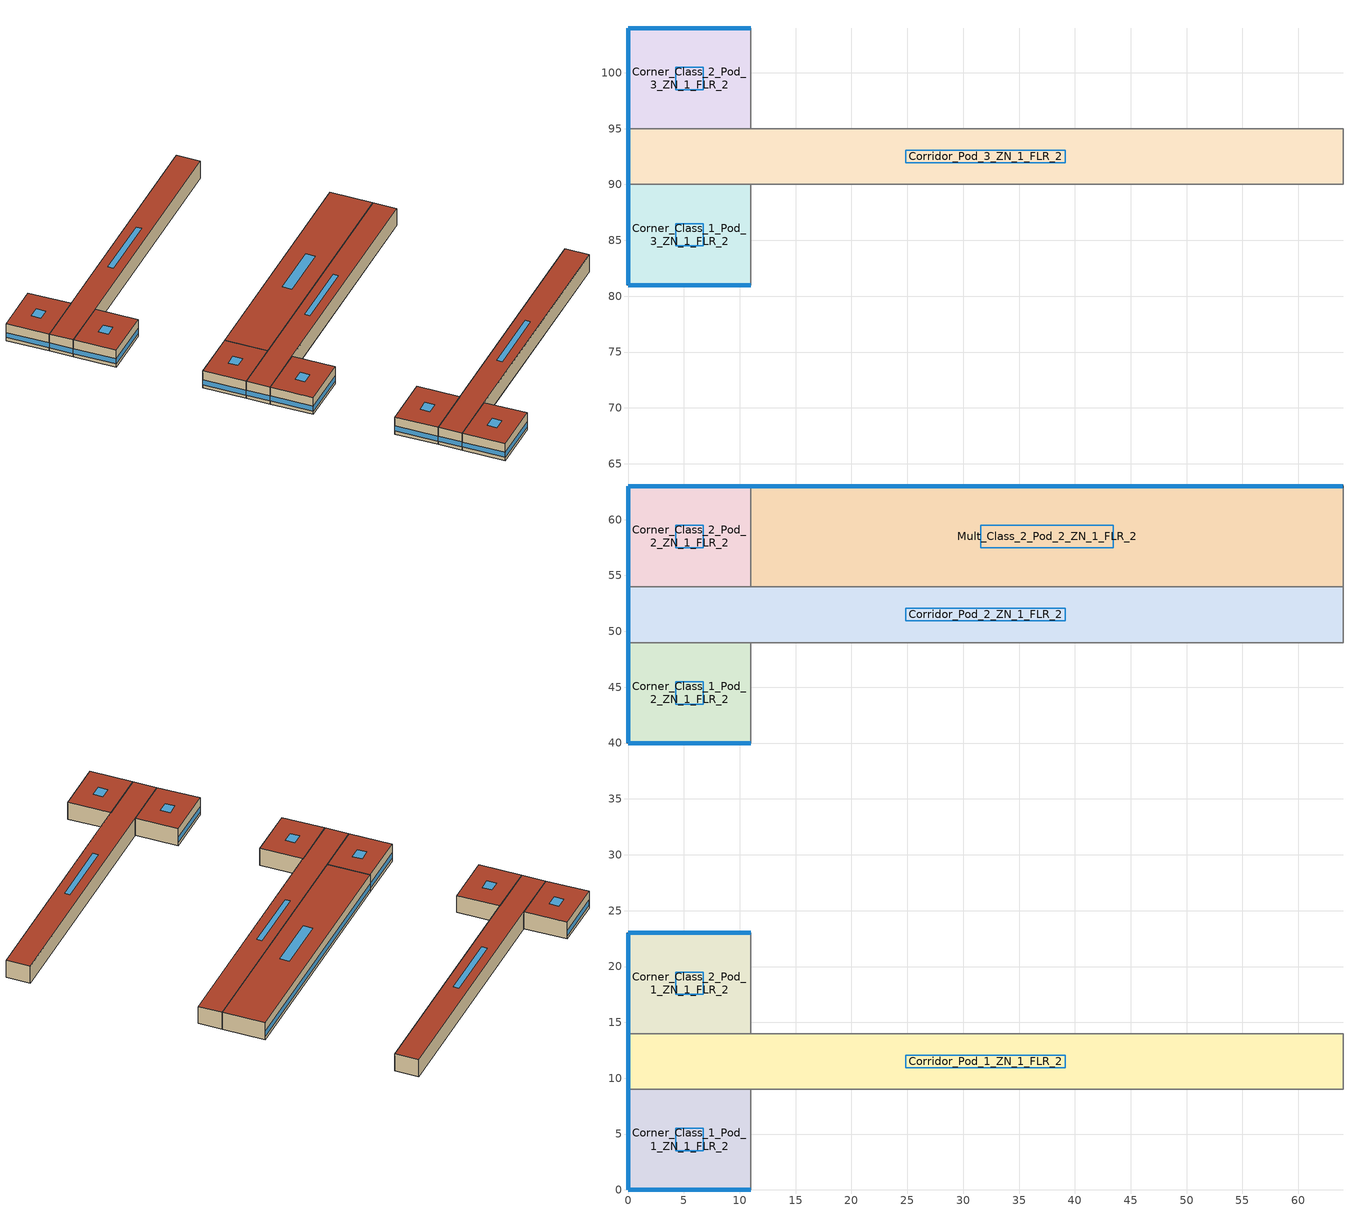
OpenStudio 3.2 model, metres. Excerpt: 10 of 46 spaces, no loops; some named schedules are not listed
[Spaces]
Corner_Class_2_Pod_3_ZN_1_FLR_2
 floor to Corner_Class_2_Pod_3_ZN_1_FLR_1: 11,104 11,95 0,95 0,104 z4
 wall outside: 11,104 0,104 0,95 z4:8
 wall to Corridor_Pod_3_ZN_1_FLR_2: 0,95 11,95 z4:8
 wall to Mult_Class_2_Pod_3_ZN_1_FLR_2: 11,95 11,104 z4:8
 window (BTAP-Ext-FixedWindow:U=0.220 SHGC=0.600): 10.97,104 0.03,104 / 0,103.97 0,95.03 z4.76:5.92
 roof outside: 11,95 11,104 0,104 0,95 z8
 skylight (BTAP-Ext-Skylights:U=0.220 SHGC=0.600): 6.73,98.49 6.73,100.51 4.27,100.51 4.27,98.49 z8
Corridor_Pod_1_ZN_1_FLR_2
 floor to Corridor_Pod_1_ZN_1_FLR_1: 64,14 64,9 0,9 0,14 z4
 wall outside: 0,14 0,9 z4:8
 wall to Corner_Class_1_Pod_1_ZN_1_FLR_2: 0,9 11,9 z4:8
 wall to Mult_Class_1_Pod_1_ZN_1_FLR_2: 11,9 64,9 z4:8
 wall to Corner_Class_2_Pod_1_ZN_1_FLR_2: 11,14 0,14 z4:8
 wall to Lobby_ZN_1_FLR_2: 64,9 64,14 z4:8
 wall to Mult_Class_2_Pod_1_ZN_1_FLR_2: 64,14 11,14 z4:8
 window (BTAP-Ext-FixedWindow:U=0.220 SHGC=0.600): 0,13.97 0,9.03 z4.76:5.93
 roof outside: 64,9 64,14 0,14 0,9 z8
 skylight (BTAP-Ext-Skylights:U=0.220 SHGC=0.600): 39.16,10.94 39.16,12.06 24.84,12.06 24.84,10.94 z8
Corner_Class_1_Pod_3_ZN_1_FLR_2
 floor to Corner_Class_1_Pod_3_ZN_1_FLR_1: 11,90 11,81 0,81 0,90 z4
 wall outside: 0,90 0,81 11,81 z4:8
 wall to Mult_Class_1_Pod_3_ZN_1_FLR_2: 11,81 11,90 z4:8
 wall to Corridor_Pod_3_ZN_1_FLR_2: 11,90 0,90 z4:8
 window (BTAP-Ext-FixedWindow:U=0.220 SHGC=0.600): 0.03,81 10.97,81 / 0,89.97 0,81.03 z4.76:5.92
 roof outside: 11,81 11,90 0,90 0,81 z8
 skylight (BTAP-Ext-Skylights:U=0.220 SHGC=0.600): 6.73,84.49 6.73,86.51 4.27,86.51 4.27,84.49 z8
Corner_Class_2_Pod_1_ZN_1_FLR_2
 floor to Corner_Class_2_Pod_1_ZN_1_FLR_1: 11,23 11,14 0,14 0,23 z4
 wall outside: 11,23 0,23 0,14 z4:8
 wall to Mult_Class_2_Pod_1_ZN_1_FLR_2: 11,14 11,23 z4:8
 window (BTAP-Ext-FixedWindow:U=0.220 SHGC=0.600): 10.97,23 0.03,23 / 0,22.97 0,14.03 z4.76:5.92
 roof outside: 11,14 11,23 0,23 0,14 z8
 skylight (BTAP-Ext-Skylights:U=0.220 SHGC=0.600): 6.73,17.49 6.73,19.51 4.27,19.51 4.27,17.49 z8
Mult_Class_2_Pod_2_ZN_1_FLR_2
 floor to Mult_Class_2_Pod_2_ZN_1_FLR_1: 64,63 64,54 11,54 11,63 z4
 wall outside: 64,63 11,63 z4:8
 wall to Corridor_Pod_2_ZN_1_FLR_2: 11,54 64,54 z4:8
 wall to Main_Corridor_ZN_1_FLR_2: 64,54 64,63 z4:8
 wall to Corner_Class_2_Pod_2_ZN_1_FLR_2: 11,63 11,54 z4:8
 window (BTAP-Ext-FixedWindow:U=0.220 SHGC=0.600): 63.97,63 11.03,63 z4.76:5.92
 roof outside: 64,54 64,63 11,63 11,54 z8
 skylight (BTAP-Ext-Skylights:U=0.220 SHGC=0.600): 43.43,57.49 43.43,59.51 31.57,59.51 31.57,57.49 z8
Corner_Class_1_Pod_1_ZN_1_FLR_2
 floor to Corner_Class_1_Pod_1_ZN_1_FLR_1: 11,9 11,0 0,0 0,9 z4
 wall outside: 0,9 0,0 11,0 z4:8
 wall to Mult_Class_1_Pod_1_ZN_1_FLR_2: 11,0 11,9 z4:8
 window (BTAP-Ext-FixedWindow:U=0.220 SHGC=0.600): 0.03,0 10.97,0 / 0,8.97 0,0.03 z4.76:5.92
 roof outside: 11,0 11,9 0,9 0,0 z8
 skylight (BTAP-Ext-Skylights:U=0.220 SHGC=0.600): 6.73,3.49 6.73,5.51 4.27,5.51 4.27,3.49 z8
Corridor_Pod_3_ZN_1_FLR_2
 floor to Corridor_Pod_3_ZN_1_FLR_1: 64,95 64,90 0,90 0,95 z4
 wall outside: 0,95 0,90 z4:8
 wall to Mult_Class_2_Pod_3_ZN_1_FLR_2: 64,95 11,95 z4:8
 wall to Bathrooms_ZN_1_FLR_2: 64,90 64,95 z4:8
 wall to Mult_Class_1_Pod_3_ZN_1_FLR_2: 11,90 64,90 z4:8
 window (BTAP-Ext-FixedWindow:U=0.220 SHGC=0.600): 0,94.97 0,90.03 z4.76:5.93
 roof outside: 64,90 64,95 0,95 0,90 z8
 skylight (BTAP-Ext-Skylights:U=0.220 SHGC=0.600): 39.16,91.94 39.16,93.06 24.84,93.06 24.84,91.94 z8
Corner_Class_1_Pod_2_ZN_1_FLR_2
 floor to Corner_Class_1_Pod_2_ZN_1_FLR_1: 11,49 11,40 0,40 0,49 z4
 wall outside: 0,49 0,40 11,40 z4:8
 wall to Corridor_Pod_2_ZN_1_FLR_2: 11,49 0,49 z4:8
 wall to Mult_Class_1_Pod_2_ZN_1_FLR_2: 11,40 11,49 z4:8
 window (BTAP-Ext-FixedWindow:U=0.220 SHGC=0.600): 0.03,40 10.97,40 / 0,48.97 0,40.03 z4.76:5.92
 roof outside: 11,40 11,49 0,49 0,40 z8
 skylight (BTAP-Ext-Skylights:U=0.220 SHGC=0.600): 6.73,43.49 6.73,45.51 4.27,45.51 4.27,43.49 z8
Corridor_Pod_2_ZN_1_FLR_2
 floor to Corridor_Pod_2_ZN_1_FLR_1: 64,54 64,49 0,49 0,54 z4
 wall outside: 0,54 0,49 z4:8
 wall to Mult_Class_1_Pod_2_ZN_1_FLR_2: 11,49 64,49 z4:8
 wall to Main_Corridor_ZN_1_FLR_2: 64,49 64,54 z4:8
 wall to Corner_Class_2_Pod_2_ZN_1_FLR_2: 11,54 0,54 z4:8
 window (BTAP-Ext-FixedWindow:U=0.220 SHGC=0.600): 0,53.97 0,49.03 z4.76:5.93
 roof outside: 64,49 64,54 0,54 0,49 z8
 skylight (BTAP-Ext-Skylights:U=0.220 SHGC=0.600): 39.16,50.94 39.16,52.06 24.84,52.06 24.84,50.94 z8
Corner_Class_2_Pod_2_ZN_1_FLR_2
 floor to Corner_Class_2_Pod_2_ZN_1_FLR_1: 11,63 11,54 0,54 0,63 z4
 wall outside: 11,63 0,63 0,54 z4:8
 window (BTAP-Ext-FixedWindow:U=0.220 SHGC=0.600): 10.97,63 0.03,63 / 0,62.97 0,54.03 z4.76:5.92
 roof outside: 11,54 11,63 0,63 0,54 z8
 skylight (BTAP-Ext-Skylights:U=0.220 SHGC=0.600): 6.73,57.49 6.73,59.51 4.27,59.51 4.27,57.49 z8
[Site]
Winnipeg Intl AP_MB_CAN: Latitude {deg}=49.91; Longitude {deg}=-97.24; Time Zone {hr}=-6; Elevation {m}=238.7; Terrain=City
[Building]
SecondarySchool: North Axis {deg}=0; Default Construction Set=BTAP-Mass at hdd = 5670.0; Standards Number of Stories=2; Standards Number of Above Ground Stories=2; Standards Template=NECB2011; Standards Building Type=SecondarySchool
[ClimateZones]
Climate Zone Institution Name 1=ASHRAE; Climate Zone Document Name 1=ANSI/ASHRAE Standard 169; Climate Zone Document Year 1=2006; Climate Zone Institution Name 2=CEC; Climate Zone Document Name 2=California Climate Zone Descriptions; Climate Zone Document Year 2=1995
[Site:WaterMainsTemperature]
Calculation Method=Correlation; Annual Average Outdoor Air Temperature {C}=3.78333; Maximum Difference In Monthly Average Outdoor Air Temperatures {deltaC}=34.6
[Site:GroundTemperature:BuildingSurface]
19.527, 19.502, 19.536, 19.598, 20.002, 21.64, 22.225, 22.375, 21.449, 20.121, 19.802, 19.633
[SizingPeriod:DesignDay] Barometric Pressure {Pa}=98490; Sky Clearness=0; Rain Indicator=0; Snow Indicator=0; Day of Month=21; Daylight Saving Time Indicator=0; Humidity Indicating Type=Wetbulb; Dry-Bulb Temperature Range Modifier Type=DefaultMultipliers
Name | Maximum Dry-Bulb Temperature {C} | Daily Dry-Bulb Temperature Range {deltaC} | Humidity Indicating Conditions at Maximum Dry-Bulb | Wind Speed {m/s} | Wind Direction {deg} | Month | Day Type | Solar Model Indicator | ASHRAE Taub | ASHRAE Taud
Winnipeg Intl AP Ann Clg .4% Condns DB=>MWB | 30.4 | 11.7 | 21.2 | 6 | 180 | 7 | SummerDesignDay | ASHRAETau | 0.392 | 2.338
Winnipeg Intl AP Ann Htg 99.6% Condns DB | -32 | 0 | -32 | 3.3 | 290 | 1 | WinterDesignDay | ASHRAEClearSky
[Material:NoMass] Roughness=Smooth; Thermal Absorptance=0.9; Solar Absorptance=0.7
Name | Thermal Resistance {m2-K/W} | Visible Absorptance
Typical Carpet Pad; Typical Carpet Pad 1 | 0.21648 | 0.8
Typical Insulation 1 | 5.91238 | 0.7
Typical Insulation 2 | 4.49096 | 0.7
Typical Insulation 3 | 6.17282 | 0.7
Typical Carpet Pad 2 | 1.25503 | 0.8
Typical Carpet Pad 3; Typical Carpet Pad 4 | 3.45515 | 0.8
Typical Insulation 4 | 0.454528 | 0.7
Typical Insulation 5 | 0.454545 | 0.7
[Material]
Name | Roughness | Thickness {m} | Conductivity {W/m-K} | Density {kg/m3} | Specific Heat {J/kg-K} | Thermal Absorptance | Solar Absorptance | Visible Absorptance
G05 25mm wood | MediumSmooth | 0.0254 | 0.15 | 608 | 1630 | 0.9 | 0.5 | 0.5
100mm Normalweight concrete floor 1 | MediumSmooth | 0.1016 | 2.31 | 2322 | 832
G01 13mm gypsum board 1 | Smooth | 0.0127 | 0.16 | 800 | 1090 | 0.9 | 0.7 | 0.5
4 in. Normalweight Concrete Floor 1 | MediumRough | 0.1016 | 2.31 | 2322 | 832 | 0.9 | 0.7 | 0.7
1IN Stucco 1 | Smooth | 0.0253 | 0.6918 | 1858 | 837 | 0.9 | 0.7 | 0.92
8IN CONCRETE HW RefBldg 1 | Rough | 0.2032 | 1.311 | 2240 | 836.8 | 0.9 | 0.7 | 0.7
1/2IN Gypsum 1 | Smooth | 0.0127 | 0.16 | 784.9 | 830 | 0.9 | 0.4 | 0.4
Metal Roof Surface 1; F08 Metal surface 1 | Smooth | 0.0008 | 45.28 | 7824 | 500 | 0.9 | 0.7 | 0.7
6 in. Normalweight Concrete Floor 1; 6 in. Normalweight Concrete Floor 2; 6 in. Normalweight Concrete Floor 3 | MediumRough | 0.1524 | 2.31 | 2322 | 832 | 0.9 | 0.7 | 0.7
[Construction]
BTAP-Int-Partition; BTAP-Int-Door: G05 25mm wood
BTAP-Int-Floor: 100mm Normalweight concrete floor 1, Typical Carpet Pad
BTAP-Int-Wall: G01 13mm gypsum board 1, G01 13mm gypsum board 1
BTAP-Int-Ceiling: Typical Carpet Pad, 100mm Normalweight concrete floor 1
BTAP-Int-Window: SimpleGlazing
BTAP-Ext-Floor-Mass:U-0.162: Typical Insulation 1, 4 in. Normalweight Concrete Floor 1, Typical Carpet Pad 1
BTAP-Ext-Wall-Mass:U-0.21: 1IN Stucco 1, 8IN CONCRETE HW RefBldg 1, Typical Insulation 2, 1/2IN Gypsum 1
BTAP-Ext-Roof-Metal:U-0.162: Metal Roof Surface 1, Typical Insulation 3
BTAP-Grnd-Floor-Mass:U-0.757: 6 in. Normalweight Concrete Floor 1, Typical Carpet Pad 2
BTAP-Grnd-Wall-Mass:U-0.284: 6 in. Normalweight Concrete Floor 2, Typical Carpet Pad 3
BTAP-Grnd-Roof-Mass:U-0.284: 6 in. Normalweight Concrete Floor 3, Typical Carpet Pad 4
BTAP-Ext-FixedWindow:U=0.220 SHGC=0.600; BTAP-Ext-GlassDoors:U=0.220 SHGC=0.600; BTAP-Ext-Skylights:U=0.220 SHGC=0.600; BTAP-Ext-DaylightDomes:U=0.220 SHGC=0.600; BTAP-Ext-DaylightDiffuser:U=0.220 SHGC=0.600: SimpleGlazing:U=0.220 SHGC=0.600
BTAP-Ext-Door:U-2.2: F08 Metal surface 1, Typical Insulation 4
BTAP-Ext-OverHeadDoor:U-2.2: Typical Insulation 5
[DefaultConstructionSet]
BTAP-Mass at hdd = 5670.0: Default Exterior Surface Constructions=BTAP-Mass at hdd = 5670.0; Default Interior Surface Constructions=Default Surface Constructions 2; Default Ground Contact Surface Constructions=BTAP-Mass at hdd = 5670.0 1; Default Exterior SubSurface Constructions=BTAP-Mass at hdd = 5670.0; Default Interior SubSurface Constructions=Default Sub Surface Constructions 2; Interior Partition Construction=BTAP-Int-Partition
[DefaultSurfaceConstructions]
Name | Floor Construction | Wall Construction | Roof Ceiling Construction
Default Surface Constructions 2 | BTAP-Int-Floor | BTAP-Int-Wall | BTAP-Int-Ceiling
BTAP-Mass at hdd = 5670.0 | BTAP-Ext-Floor-Mass:U-0.162 | BTAP-Ext-Wall-Mass:U-0.21 | BTAP-Ext-Roof-Metal:U-0.162
BTAP-Mass at hdd = 5670.0 1 | BTAP-Grnd-Floor-Mass:U-0.757 | BTAP-Grnd-Wall-Mass:U-0.284 | BTAP-Grnd-Roof-Mass:U-0.284
[DefaultSubSurfaceConstructions]
Name | Fixed Window Construction | Operable Window Construction | Door Construction | Glass Door Construction | Overhead Door Construction | Skylight Construction | Tubular Daylight Dome Construction | Tubular Daylight Diffuser Construction
Default Sub Surface Constructions 2 | BTAP-Int-Window | BTAP-Int-Window | BTAP-Int-Door
BTAP-Mass at hdd = 5670.0 | BTAP-Ext-FixedWindow:U=0.220 SHGC=0.600 | BTAP-Ext-FixedWindow:U=0.220 SHGC=0.600 | BTAP-Ext-Door:U-2.2 | BTAP-Ext-GlassDoors:U=0.220 SHGC=0.600 | BTAP-Ext-OverHeadDoor:U-2.2 | BTAP-Ext-Skylights:U=0.220 SHGC=0.600 | BTAP-Ext-DaylightDomes:U=0.220 SHGC=0.600 | BTAP-Ext-DaylightDiffuser:U=0.220 SHGC=0.600
[WindowMaterial:SimpleGlazingSystem] U-Factor {W/m2-K}=2.2; Solar Heat Gain Coefficient=0.6; Visible Transmittance=0.21
SimpleGlazing; SimpleGlazing:U=0.220 SHGC=0.600
[Space] Building Story=Building Story 2; Part of Total Floor Area=Yes
Name | Space Type | Thermal Zone
Corner_Class_2_Pod_3_ZN_1_FLR_2; Corner_Class_2_Pod_1_ZN_1_FLR_2; Corner_Class_2_Pod_2_ZN_1_FLR_2 | Space Function Classroom/lecture/training | ALL_ST=Classroom/lecture/training_FL=Building Story 2_SCH=D 2
Corridor_Pod_1_ZN_1_FLR_2; Corridor_Pod_2_ZN_1_FLR_2; Corridor_Pod_3_ZN_1_FLR_2 | Space Function Corr. >= 2.4m wide-sch-D | WILD_ST=Corr. >= 2.4m wide-sch-D_FL=Building Story 2_SCH=D 1
Corner_Class_1_Pod_3_ZN_1_FLR_2; Corner_Class_1_Pod_1_ZN_1_FLR_2; Corner_Class_1_Pod_2_ZN_1_FLR_2 | Space Function Classroom/lecture/training | ALL_ST=Classroom/lecture/training_FL=Building Story 2_SCH=D
Mult_Class_2_Pod_2_ZN_1_FLR_2 | Space Function Classroom/lecture/training | ALL_ST=Classroom/lecture/training_FL=Building Story 2_SCH=D 3
[BuildingStory]
Building Story 2: Nominal Z Coordinate {m}=4
[SpaceType] Standards Building Type=Space Function
Name | Default Schedule Set | Design Specification Outdoor Air Object | Standards Space Type
Space Function Classroom/lecture/training | Space Function Classroom/lecture/training Schedule Set | Space Function Classroom/lecture/training Ventilation | Classroom/lecture/training
Space Function Corr. >= 2.4m wide-sch-D | Space Function Corr. >= 2.4m wide-sch-D Schedule Set | Space Function Corr. >= 2.4m wide-sch-D Ventilation | Corr. >= 2.4m wide-sch-D
[People:Definition] Number of People Calculation Method=People/Area; Fraction Radiant=0.3
Name | People per Space Floor Area {person/m2}
Space Function Classroom/lecture/training People Definition | 0.133365
Space Function Corr. >= 2.4m wide-sch-D People Definition | 0.0100104
[People] Work Efficiency Schedule=Work Efficiency Schedule; Clothing Insulation Schedule=Clothing Schedule; Air Velocity Schedule=Air Velocity Schedule; Multiplier=1
Name | People Definition | Space or SpaceType
Space Function Classroom/lecture/training People | Space Function Classroom/lecture/training People Definition | Space Function Classroom/lecture/training
Space Function Corr. >= 2.4m wide-sch-D People | Space Function Corr. >= 2.4m wide-sch-D People Definition | Space Function Corr. >= 2.4m wide-sch-D
[Lights:Definition] Design Level Calculation Method=Watts/Area; Fraction Radiant=0.5; Fraction Visible=0.2
Name | Watts per Space Floor Area {W/m2}
Space Function Classroom/lecture/training Lights Definition | 11.9699
Space Function Corr. >= 2.4m wide-sch-D Lights Definition | 7.09994
[Lights] Fraction Replaceable=1
Name | Lights Definition | Space or SpaceType
Space Function Classroom/lecture/training Lights | Space Function Classroom/lecture/training Lights Definition | Space Function Classroom/lecture/training
Space Function Corr. >= 2.4m wide-sch-D Lights | Space Function Corr. >= 2.4m wide-sch-D Lights Definition | Space Function Corr. >= 2.4m wide-sch-D
[ElectricEquipment:Definition]
Space Function Classroom/lecture/training Elec Equip Definition: Design Level Calculation Method=Watts/Area; Watts per Space Floor Area {W/m2}=4.99996; Fraction Radiant=0.5
[ElectricEquipment]
Space Function Classroom/lecture/training Elec Equip: Electric Equipment Definition=Space Function Classroom/lecture/training Elec Equip Definition; Space or SpaceType=Space Function Classroom/lecture/training
[DesignSpecification:OutdoorAir] Outdoor Air Method=Sum
Name | Outdoor Air Flow per Person {m3/s-person} | Outdoor Air Flow per Floor Area {m3/s-m2}
Space Function Classroom/lecture/training Ventilation | 0.0285682
Space Function Corr. >= 2.4m wide-sch-D Ventilation |  | 0.000254
[DefaultScheduleSet] Number of People Schedule=NECB-D-Occupancy; People Activity Level Schedule=NECB-Activity; Lighting Schedule=NECB-D-Lighting; Electric Equipment Schedule=NECB-D-Electric-Equipment; Infiltration Schedule=Always On
Space Function Classroom/lecture/training Schedule Set; Space Function Corr. >= 2.4m wide-sch-D Schedule Set
[ThermostatSetpoint:DualSetpoint] Heating Setpoint Temperature Schedule=NECB-D-Thermostat Setpoint-Heating; Cooling Setpoint Temperature Schedule=NECB-D-Thermostat Setpoint-Cooling
Space Function Classroom/lecture/training Thermostat 50; Space Function Classroom/lecture/training Thermostat 55; Space Function Classroom/lecture/training Thermostat 56; Space Function Corr. >= 2.4m wide-sch-D Thermostat 19
[SpaceInfiltration:DesignFlowRate] Schedule=Always On Discrete; Design Flow Rate Calculation Method=Flow/ExteriorArea; Flow per Exterior Surface Area {m3/s-m2}=0.00025; Constant Term Coefficient=0; Temperature Term Coefficient=0; Velocity Term Coefficient=0.224; Velocity Squared Term Coefficient=0
Name | Space or SpaceType
Corner_Class_1_Pod_1_ZN_1_FLR_2 Infiltration | Corner_Class_1_Pod_1_ZN_1_FLR_2
Corner_Class_1_Pod_2_ZN_1_FLR_2 Infiltration | Corner_Class_1_Pod_2_ZN_1_FLR_2
Corner_Class_1_Pod_3_ZN_1_FLR_2 Infiltration | Corner_Class_1_Pod_3_ZN_1_FLR_2
Corner_Class_2_Pod_1_ZN_1_FLR_2 Infiltration | Corner_Class_2_Pod_1_ZN_1_FLR_2
Corner_Class_2_Pod_2_ZN_1_FLR_2 Infiltration | Corner_Class_2_Pod_2_ZN_1_FLR_2
Corner_Class_2_Pod_3_ZN_1_FLR_2 Infiltration | Corner_Class_2_Pod_3_ZN_1_FLR_2
Corridor_Pod_1_ZN_1_FLR_2 Infiltration | Corridor_Pod_1_ZN_1_FLR_2
Corridor_Pod_2_ZN_1_FLR_2 Infiltration | Corridor_Pod_2_ZN_1_FLR_2
Corridor_Pod_3_ZN_1_FLR_2 Infiltration | Corridor_Pod_3_ZN_1_FLR_2
Mult_Class_2_Pod_2_ZN_1_FLR_2 Infiltration | Mult_Class_2_Pod_2_ZN_1_FLR_2
[ThermalZone] Use Ideal Air Loads=No
Name | Thermostat
ALL_ST=Classroom/lecture/training_FL=Building Story 2_SCH=D | Space Function Classroom/lecture/training Thermostat 50
ALL_ST=Classroom/lecture/training_FL=Building Story 2_SCH=D 2 | Space Function Classroom/lecture/training Thermostat 55
ALL_ST=Classroom/lecture/training_FL=Building Story 2_SCH=D 3 | Space Function Classroom/lecture/training Thermostat 56
WILD_ST=Corr. >= 2.4m wide-sch-D_FL=Building Story 2_SCH=D 1 | Space Function Corr. >= 2.4m wide-sch-D Thermostat 19
[EnergyManagementSystem:Program]
sys3mixedshrnonescdxshcessfcvzhbezcnonesrfnone16OptimumStartProg0: IF DaylightSavings==0 && DayOfWeek>1 && Hour==5 && OAT_1<23.9 && OAT_1>1.7; SET sys3mixedshrnonescdxshcessfcvzhbezcnonesrfnone16ClgSch0 = 29.4; SET sys3mixedshrnonescdxshcessfcvzhbezcnonesrfnone16HtgSch0 = 15.6; ELSEIF DaylightSavings==0 && DayOfWeek==1 && Hour==7 && OAT_1<23.9 && OAT_1>1.7; SET sys3mixedshrnonescdxshcessfcvzhbezcnonesrfnone16ClgSch0 = 29.4; SET sys3mixedshrnonescdxshcessfcvzhbezcnonesrfnone16HtgSch0 = 15.6; ELSEIF DaylightSavings==1 && DayOfWeek>1 && Hour==4 && OAT_1<23.9 && OAT_1>1.7; SET sys3mixedshrnonescdxshcessfcvzhbezcnonesrfnone16ClgSch0 = 29.4; SET sys3mixedshrnonescdxshcessfcvzhbezcnonesrfnone16HtgSch0 = 15.6; ELSEIF DaylightSavings==1 && DayOfWeek==1 && Hour==6 && OAT_1<23.9 && OAT_1>1.7; SET sys3mixedshrnonescdxshcessfcvzhbezcnonesrfnone16ClgSch0 = 29.4; SET sys3mixedshrnonescdxshcessfcvzhbezcnonesrfnone16HtgSch0 = 15.6; ELSE; SET sys3mixedshrnonescdxshcessfcvzhbezcnonesrfnone16ClgSch0 = NULL; SET sys3mixedshrnonescdxshcessfcvzhbezcnonesrfnone16HtgSch0 = NULL; ENDIF
sys3mixedshrnonescdxshcessfcvzhbezcnonesrfnone4OptimumStartProg0: IF DaylightSavings==0 && DayOfWeek>1 && Hour==5 && OAT_2<23.9 && OAT_2>1.7; SET sys3mixedshrnonescdxshcessfcvzhbezcnonesrfnone4ClgSch0 = 29.4; SET sys3mixedshrnonescdxshcessfcvzhbezcnonesrfnone4HtgSch0 = 15.6; ELSEIF DaylightSavings==0 && DayOfWeek==1 && Hour==7 && OAT_2<23.9 && OAT_2>1.7; SET sys3mixedshrnonescdxshcessfcvzhbezcnonesrfnone4ClgSch0 = 29.4; SET sys3mixedshrnonescdxshcessfcvzhbezcnonesrfnone4HtgSch0 = 15.6; ELSEIF DaylightSavings==1 && DayOfWeek>1 && Hour==4 && OAT_2<23.9 && OAT_2>1.7; SET sys3mixedshrnonescdxshcessfcvzhbezcnonesrfnone4ClgSch0 = 29.4; SET sys3mixedshrnonescdxshcessfcvzhbezcnonesrfnone4HtgSch0 = 15.6; ELSEIF DaylightSavings==1 && DayOfWeek==1 && Hour==6 && OAT_2<23.9 && OAT_2>1.7; SET sys3mixedshrnonescdxshcessfcvzhbezcnonesrfnone4ClgSch0 = 29.4; SET sys3mixedshrnonescdxshcessfcvzhbezcnonesrfnone4HtgSch0 = 15.6; ELSE; SET sys3mixedshrnonescdxshcessfcvzhbezcnonesrfnone4ClgSch0 = NULL; SET sys3mixedshrnonescdxshcessfcvzhbezcnonesrfnone4HtgSch0 = NULL; ENDIF
